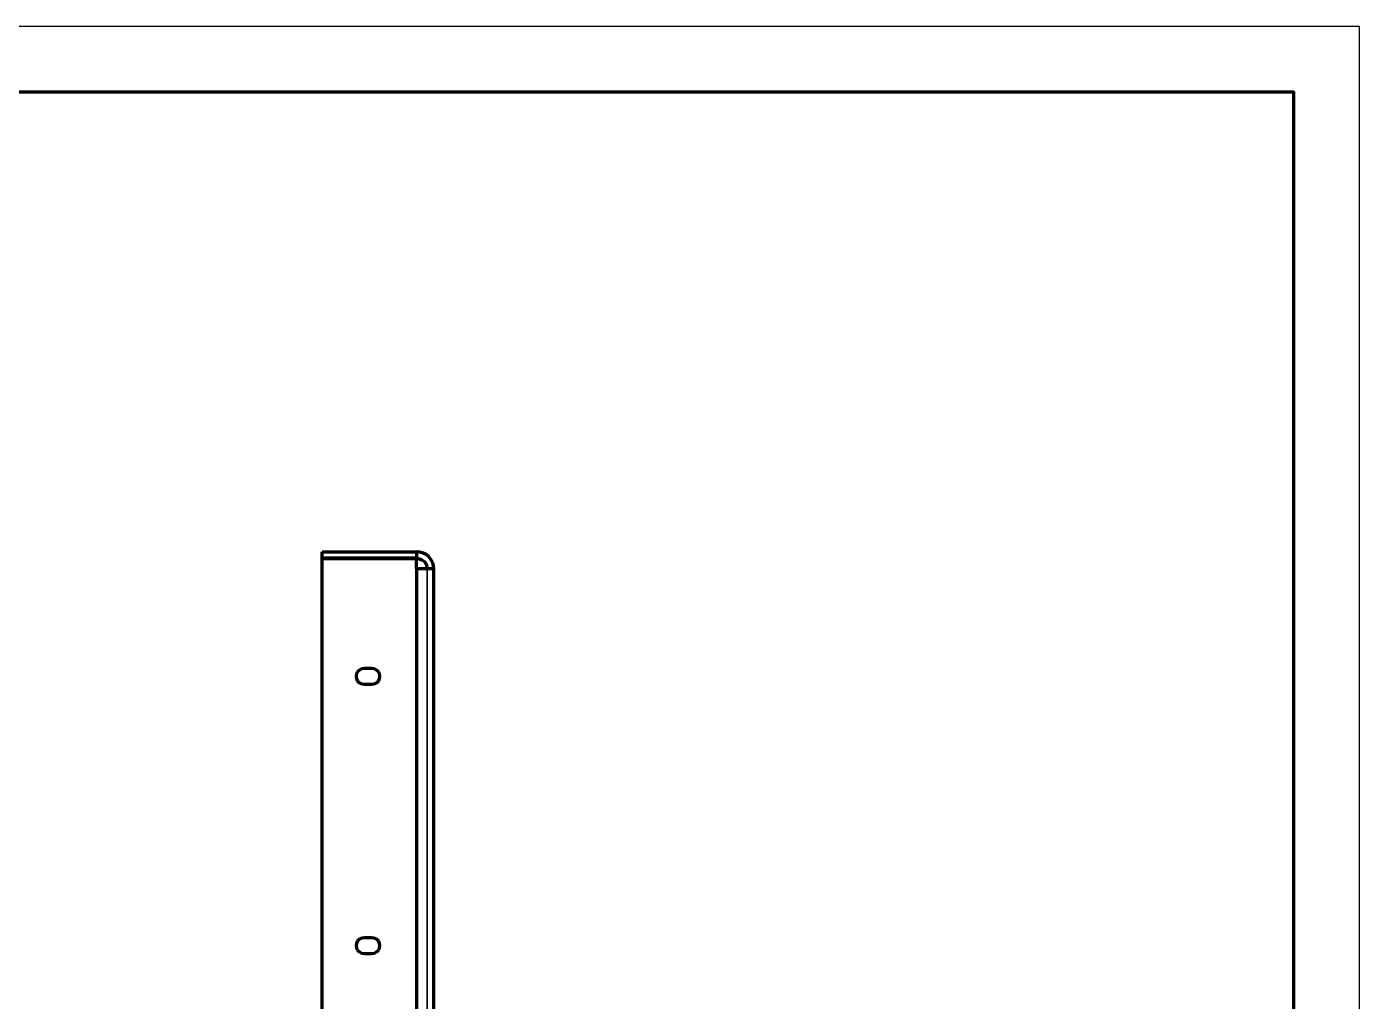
# Model space of a CAD drawing. Header units: millimetres. Extents: x 0 to 420, y 0 to 297.
# Drawn here: x 318.5 to 420, y 222.8 to 297 of the extents above; entities that cross this region are included whole.
import ezdxf

# ---------------------------------------------------------------- set-up
doc = ezdxf.new("R2010")
doc.units = ezdxf.units.MM
doc.linetypes.add('DASHED', pattern=[1.524, 1.27, -0.254])

msp = doc.modelspace()

# ---------------------------------------------------------------- linework, layer by layer
at = {"color": 1, "lineweight": 70}
for p, q in [((341, 256.5), (341, 257)), ((341, 257), (348.2, 257)), ((348.2, 257), (348.2, 256.5)), ((348.45, 256.98), (348.2, 257)), ((348.7, 256.9), (348.45, 256.98)), ((348.92, 256.78), (348.7, 256.9)), ((348.2, 256.5), (341, 256.5)), ((341, 256.49), (348.2, 256.49)), ((341, 197.51), (341, 256.49)), ((348.2, 256.5), (348.41, 256.47)), ((348.2, 255.7), (348.2, 256.49)), ((348.41, 256.47), (348.6, 256.39)), ((348.6, 256.39), (348.77, 256.27)), ((348.77, 256.27), (348.89, 256.1)), ((348.89, 256.1), (348.97, 255.91)), ((349.12, 256.62), (348.92, 256.78)), ((348.97, 255.91), (349, 255.7)), ((349.28, 256.42), (349.12, 256.62)), ((349.4, 256.2), (349.28, 256.42)), ((349.48, 255.95), (349.4, 256.2)), ((349.5, 255.7), (349.48, 255.95)), ((348.35, 255.7), (348.2, 255.7)), ((348.2, 255.7), (348.2, 198.3)), ((348.49, 255.7), (348.35, 255.7)), ((348.63, 255.7), (348.49, 255.7)), ((348.76, 255.7), (348.63, 255.7)), ((348.89, 255.7), (348.76, 255.7)), ((349.01, 255.7), (348.89, 255.7)), ((349.12, 255.7), (349.01, 255.7)), ((349.22, 255.7), (349.12, 255.7)), ((349.3, 255.7), (349.22, 255.7)), ((349.37, 255.7), (349.3, 255.7)), ((349.43, 255.7), (349.37, 255.7)), ((349.47, 255.7), (349.43, 255.7)), ((349.49, 255.7), (349.47, 255.7)), ((349.5, 255.7), (349.49, 255.7)), ((349.5, 198.3), (349.5, 255.7)), ((343.63, 247.69), (343.6, 247.5)), ((343.63, 247.69), (343.6, 247.5)), ((343.71, 247.85), (343.63, 247.69)), ((343.71, 247.85), (343.63, 247.69)), ((343.85, 247.99), (343.71, 247.85)), ((343.85, 247.99), (343.71, 247.85)), ((344.01, 248.07), (343.85, 247.99)), ((344.01, 248.07), (343.85, 247.99)), ((344.2, 248.1), (344.01, 248.07)), ((344.2, 248.1), (344.01, 248.07)), ((344.8, 248.1), (344.2, 248.1)), ((344.99, 248.07), (344.8, 248.1)), ((344.99, 248.07), (344.8, 248.1)), ((345.15, 247.99), (344.99, 248.07)), ((345.15, 247.99), (344.99, 248.07)), ((345.29, 247.85), (345.15, 247.99)), ((345.29, 247.85), (345.15, 247.99)), ((345.37, 247.69), (345.29, 247.85)), ((345.37, 247.69), (345.29, 247.85)), ((345.4, 247.5), (345.37, 247.69)), ((345.4, 247.5), (345.37, 247.69)), ((343.6, 247.5), (343.63, 247.31)), ((343.6, 247.5), (343.63, 247.31)), ((343.63, 247.31), (343.71, 247.15)), ((343.63, 247.31), (343.71, 247.15)), ((343.71, 247.15), (343.85, 247.01)), ((343.71, 247.15), (343.85, 247.01)), ((343.85, 247.01), (344.01, 246.93)), ((343.85, 247.01), (344.01, 246.93)), ((344.01, 246.93), (344.2, 246.9)), ((344.01, 246.93), (344.2, 246.9)), ((344.2, 246.9), (344.8, 246.9)), ((344.8, 246.9), (344.99, 246.93)), ((344.8, 246.9), (344.99, 246.93)), ((344.99, 246.93), (345.15, 247.01)), ((344.99, 246.93), (345.15, 247.01)), ((345.15, 247.01), (345.29, 247.15)), ((345.15, 247.01), (345.29, 247.15)), ((345.29, 247.15), (345.37, 247.31)), ((345.29, 247.15), (345.37, 247.31)), ((345.37, 247.31), (345.4, 247.5)), ((345.37, 247.31), (345.4, 247.5)), ((343.85, 227.49), (343.71, 227.35)), ((343.85, 227.49), (343.71, 227.35)), ((344.01, 227.57), (343.85, 227.49)), ((344.01, 227.57), (343.85, 227.49)), ((344.2, 227.6), (344.01, 227.57)), ((344.2, 227.6), (344.01, 227.57)), ((344.8, 227.6), (344.2, 227.6)), ((344.99, 227.57), (344.8, 227.6)), ((344.99, 227.57), (344.8, 227.6)), ((345.15, 227.49), (344.99, 227.57)), ((345.15, 227.49), (344.99, 227.57)), ((345.29, 227.35), (345.15, 227.49)), ((345.29, 227.35), (345.15, 227.49)), ((343.63, 227.19), (343.6, 227)), ((343.63, 227.19), (343.6, 227)), ((343.6, 227), (343.63, 226.81)), ((343.6, 227), (343.63, 226.81)), ((343.71, 227.35), (343.63, 227.19)), ((343.71, 227.35), (343.63, 227.19)), ((343.63, 226.81), (343.71, 226.65)), ((343.63, 226.81), (343.71, 226.65)), ((343.71, 226.65), (343.85, 226.51)), ((343.71, 226.65), (343.85, 226.51)), ((343.85, 226.51), (344.01, 226.43)), ((343.85, 226.51), (344.01, 226.43)), ((344.01, 226.43), (344.2, 226.4)), ((344.01, 226.43), (344.2, 226.4)), ((344.2, 226.4), (344.8, 226.4)), ((344.8, 226.4), (344.99, 226.43)), ((344.8, 226.4), (344.99, 226.43)), ((344.99, 226.43), (345.15, 226.51)), ((344.99, 226.43), (345.15, 226.51)), ((345.15, 226.51), (345.29, 226.65)), ((345.15, 226.51), (345.29, 226.65)), ((345.37, 227.19), (345.29, 227.35)), ((345.37, 227.19), (345.29, 227.35)), ((345.29, 226.65), (345.37, 226.81)), ((345.29, 226.65), (345.37, 226.81)), ((345.4, 227), (345.37, 227.19)), ((345.4, 227), (345.37, 227.19)), ((345.37, 226.81), (345.4, 227)), ((345.37, 226.81), (345.4, 227))]:
    msp.add_line(p, q, dxfattribs=at)
at = {"color": 5, "linetype": 'DASHED', "lineweight": 35}
for p, q in [((348.2, 257), (341, 257)), ((341, 257), (341, 256.5)), ((343.62, 257), (343.6, 257)), ((343.6, 257), (343.6, 257)), ((343.6, 257), (343.6, 257)), ((343.6, 257), (343.62, 257)), ((343.62, 257), (343.6, 257)), ((343.6, 257), (343.6, 257)), ((343.6, 257), (343.6, 257)), ((343.6, 257), (343.62, 257)), ((343.62, 257), (343.6, 257)), ((343.6, 257), (343.6, 257)), ((343.6, 257), (343.6, 257)), ((343.6, 257), (343.62, 257)), ((343.62, 257), (343.6, 257)), ((343.6, 257), (343.6, 257)), ((343.6, 257), (343.6, 257)), ((343.6, 257), (343.62, 257)), ((343.62, 257), (343.6, 257)), ((343.6, 257), (343.6, 257)), ((343.6, 257), (343.6, 257)), ((343.6, 257), (343.62, 257)), ((343.62, 257), (343.6, 257)), ((343.6, 257), (343.6, 257)), ((343.6, 257), (343.6, 257)), ((343.6, 257), (343.62, 257)), ((343.62, 257), (343.6, 257)), ((343.6, 257), (343.6, 257)), ((343.6, 257), (343.6, 257)), ((343.6, 257), (343.62, 257)), ((343.62, 257), (343.6, 257)), ((343.6, 257), (343.6, 257)), ((343.6, 257), (343.6, 257)), ((343.6, 257), (343.62, 257)), ((343.62, 257), (343.6, 257)), ((343.6, 257), (343.6, 257)), ((343.6, 257), (343.6, 257)), ((343.6, 257), (343.62, 257)), ((343.62, 257), (343.6, 257)), ((343.6, 257), (343.6, 257)), ((343.6, 257), (343.6, 257)), ((343.6, 257), (343.62, 257)), ((343.63, 257), (343.62, 257)), ((343.62, 257), (343.63, 257)), ((343.63, 257), (343.62, 257)), ((343.62, 257), (343.63, 257)), ((343.63, 257), (343.62, 257)), ((343.62, 257), (343.63, 257)), ((343.63, 257), (343.62, 257)), ((343.62, 257), (343.63, 257)), ((343.63, 257), (343.62, 257)), ((343.62, 257), (343.63, 257)), ((343.63, 257), (343.62, 257)), ((343.62, 257), (343.63, 257)), ((343.63, 257), (343.62, 257)), ((343.62, 257), (343.63, 257)), ((343.63, 257), (343.62, 257)), ((343.62, 257), (343.63, 257)), ((343.63, 257), (343.62, 257)), ((343.62, 257), (343.63, 257)), ((343.63, 257), (343.62, 257)), ((343.62, 257), (343.63, 257)), ((343.66, 257), (343.63, 257)), ((343.63, 257), (343.66, 257)), ((343.66, 257), (343.63, 257)), ((343.63, 257), (343.66, 257)), ((343.66, 257), (343.63, 257)), ((343.63, 257), (343.66, 257)), ((343.66, 257), (343.63, 257)), ((343.63, 257), (343.66, 257)), ((343.66, 257), (343.63, 257)), ((343.63, 257), (343.66, 257)), ((343.66, 257), (343.63, 257)), ((343.63, 257), (343.66, 257)), ((343.66, 257), (343.63, 257)), ((343.63, 257), (343.66, 257)), ((343.66, 257), (343.63, 257)), ((343.63, 257), (343.66, 257)), ((343.66, 257), (343.63, 257)), ((343.63, 257), (343.66, 257)), ((343.66, 257), (343.63, 257)), ((343.63, 257), (343.66, 257)), ((343.69, 257), (343.66, 257)), ((343.66, 257), (343.69, 257)), ((343.69, 257), (343.66, 257)), ((343.66, 257), (343.69, 257)), ((343.69, 257), (343.66, 257)), ((343.66, 257), (343.69, 257)), ((343.69, 257), (343.66, 257)), ((343.66, 257), (343.69, 257)), ((343.69, 257), (343.66, 257)), ((343.66, 257), (343.69, 257)), ((343.69, 257), (343.66, 257)), ((343.66, 257), (343.69, 257)), ((343.69, 257), (343.66, 257)), ((343.66, 257), (343.69, 257)), ((343.69, 257), (343.66, 257)), ((343.66, 257), (343.69, 257)), ((343.69, 257), (343.66, 257)), ((343.66, 257), (343.69, 257)), ((343.69, 257), (343.66, 257)), ((343.66, 257), (343.69, 257)), ((343.73, 257), (343.69, 257)), ((343.69, 257), (343.73, 257)), ((343.73, 257), (343.69, 257)), ((343.69, 257), (343.73, 257)), ((343.73, 257), (343.69, 257)), ((343.69, 257), (343.73, 257)), ((343.73, 257), (343.69, 257)), ((343.69, 257), (343.73, 257)), ((343.73, 257), (343.69, 257)), ((343.69, 257), (343.73, 257)), ((343.73, 257), (343.69, 257)), ((343.69, 257), (343.73, 257)), ((343.73, 257), (343.69, 257)), ((343.69, 257), (343.73, 257)), ((343.73, 257), (343.69, 257)), ((343.69, 257), (343.73, 257)), ((343.73, 257), (343.69, 257)), ((343.69, 257), (343.73, 257)), ((343.73, 257), (343.69, 257)), ((343.69, 257), (343.73, 257)), ((343.78, 257), (343.73, 257)), ((343.73, 257), (343.78, 257)), ((343.78, 257), (343.73, 257)), ((343.73, 257), (343.78, 257)), ((343.78, 257), (343.73, 257)), ((343.73, 257), (343.78, 257)), ((343.78, 257), (343.73, 257)), ((343.73, 257), (343.78, 257)), ((343.78, 257), (343.73, 257)), ((343.73, 257), (343.78, 257)), ((343.78, 257), (343.73, 257)), ((343.73, 257), (343.78, 257)), ((343.78, 257), (343.73, 257)), ((343.73, 257), (343.78, 257)), ((343.78, 257), (343.73, 257)), ((343.73, 257), (343.78, 257)), ((343.78, 257), (343.73, 257)), ((343.73, 257), (343.78, 257)), ((343.78, 257), (343.73, 257)), ((343.73, 257), (343.78, 257)), ((343.83, 257), (343.78, 257)), ((343.78, 257), (343.83, 257)), ((343.83, 257), (343.78, 257)), ((343.78, 257), (343.83, 257)), ((343.83, 257), (343.78, 257)), ((343.78, 257), (343.83, 257)), ((343.83, 257), (343.78, 257)), ((343.78, 257), (343.83, 257)), ((343.83, 257), (343.78, 257)), ((343.78, 257), (343.83, 257)), ((343.83, 257), (343.78, 257)), ((343.78, 257), (343.83, 257)), ((343.83, 257), (343.78, 257)), ((343.78, 257), (343.83, 257)), ((343.83, 257), (343.78, 257)), ((343.78, 257), (343.83, 257)), ((343.83, 257), (343.78, 257)), ((343.78, 257), (343.83, 257)), ((343.83, 257), (343.78, 257)), ((343.78, 257), (343.83, 257)), ((343.88, 257), (343.83, 257)), ((343.83, 257), (343.88, 257)), ((343.88, 257), (343.83, 257)), ((343.83, 257), (343.88, 257)), ((343.88, 257), (343.83, 257)), ((343.83, 257), (343.88, 257)), ((343.88, 257), (343.83, 257)), ((343.83, 257), (343.88, 257)), ((343.88, 257), (343.83, 257)), ((343.83, 257), (343.88, 257)), ((343.88, 257), (343.83, 257)), ((343.83, 257), (343.88, 257)), ((343.88, 257), (343.83, 257)), ((343.83, 257), (343.88, 257)), ((343.88, 257), (343.83, 257)), ((343.83, 257), (343.88, 257)), ((343.88, 257), (343.83, 257)), ((343.83, 257), (343.88, 257)), ((343.88, 257), (343.83, 257)), ((343.83, 257), (343.88, 257)), ((343.94, 257), (343.88, 257)), ((343.88, 257), (343.94, 257)), ((343.94, 257), (343.88, 257)), ((343.88, 257), (343.94, 257)), ((343.94, 257), (343.88, 257)), ((343.88, 257), (343.94, 257)), ((343.94, 257), (343.88, 257)), ((343.88, 257), (343.94, 257)), ((343.94, 257), (343.88, 257)), ((343.88, 257), (343.94, 257)), ((343.94, 257), (343.88, 257)), ((343.88, 257), (343.94, 257)), ((343.94, 257), (343.88, 257)), ((343.88, 257), (343.94, 257)), ((343.94, 257), (343.88, 257)), ((343.88, 257), (343.94, 257)), ((343.94, 257), (343.88, 257)), ((343.88, 257), (343.94, 257)), ((343.94, 257), (343.88, 257)), ((343.88, 257), (343.94, 257)), ((344, 257), (343.94, 257)), ((343.94, 257), (344, 257)), ((344, 257), (343.94, 257)), ((343.94, 257), (344, 257)), ((344, 257), (343.94, 257)), ((343.94, 257), (344, 257)), ((344, 257), (343.94, 257)), ((343.94, 257), (344, 257)), ((344, 257), (343.94, 257)), ((343.94, 257), (344, 257)), ((344, 257), (343.94, 257)), ((343.94, 257), (344, 257)), ((344, 257), (343.94, 257)), ((343.94, 257), (344, 257)), ((344, 257), (343.94, 257)), ((343.94, 257), (344, 257)), ((344, 257), (343.94, 257)), ((343.94, 257), (344, 257)), ((344, 257), (343.94, 257)), ((343.94, 257), (344, 257)), ((344.07, 257), (344, 257)), ((344, 257), (344.07, 257)), ((344.07, 257), (344, 257)), ((344, 257), (344.07, 257)), ((344.07, 257), (344, 257)), ((344, 257), (344.07, 257)), ((344.07, 257), (344, 257)), ((344, 257), (344.07, 257)), ((344.07, 257), (344, 257)), ((344, 257), (344.07, 257)), ((344.07, 257), (344, 257)), ((344, 257), (344.07, 257)), ((344.07, 257), (344, 257)), ((344, 257), (344.07, 257)), ((344.07, 257), (344, 257)), ((344, 257), (344.07, 257)), ((344.07, 257), (344, 257)), ((344, 257), (344.07, 257)), ((344.07, 257), (344, 257)), ((344, 257), (344.07, 257)), ((344.13, 257), (344.07, 257)), ((344.07, 257), (344.13, 257)), ((344.13, 257), (344.07, 257)), ((344.07, 257), (344.13, 257)), ((344.13, 257), (344.07, 257)), ((344.07, 257), (344.13, 257)), ((344.13, 257), (344.07, 257)), ((344.07, 257), (344.13, 257)), ((344.13, 257), (344.07, 257)), ((344.07, 257), (344.13, 257)), ((344.13, 257), (344.07, 257)), ((344.07, 257), (344.13, 257)), ((344.13, 257), (344.07, 257)), ((344.07, 257), (344.13, 257)), ((344.13, 257), (344.07, 257)), ((344.07, 257), (344.13, 257)), ((344.13, 257), (344.07, 257)), ((344.07, 257), (344.13, 257)), ((344.13, 257), (344.07, 257)), ((344.07, 257), (344.13, 257)), ((344.2, 257), (344.13, 257)), ((344.13, 257), (344.2, 257)), ((344.2, 257), (344.13, 257)), ((344.13, 257), (344.2, 257)), ((344.2, 257), (344.13, 257)), ((344.13, 257), (344.2, 257)), ((344.2, 257), (344.13, 257)), ((344.13, 257), (344.2, 257)), ((344.2, 257), (344.13, 257)), ((344.13, 257), (344.2, 257)), ((344.2, 257), (344.13, 257)), ((344.13, 257), (344.2, 257)), ((344.2, 257), (344.13, 257)), ((344.13, 257), (344.2, 257)), ((344.2, 257), (344.13, 257)), ((344.13, 257), (344.2, 257)), ((344.2, 257), (344.13, 257)), ((344.13, 257), (344.2, 257)), ((344.2, 257), (344.13, 257)), ((344.13, 257), (344.2, 257)), ((344.2, 257), (344.8, 257)), ((344.8, 257), (344.2, 257)), ((344.2, 257), (344.8, 257)), ((344.8, 257), (344.2, 257)), ((344.2, 257), (344.8, 257)), ((344.8, 257), (344.2, 257)), ((344.2, 257), (344.8, 257)), ((344.8, 257), (344.2, 257)), ((344.2, 257), (344.8, 257)), ((344.8, 257), (344.2, 257)), ((344.2, 257), (344.8, 257)), ((344.8, 257), (344.2, 257)), ((344.2, 257), (344.8, 257)), ((344.8, 257), (344.2, 257)), ((344.2, 257), (344.8, 257)), ((344.8, 257), (344.2, 257)), ((344.2, 257), (344.8, 257)), ((344.8, 257), (344.2, 257)), ((344.2, 257), (344.8, 257)), ((344.8, 257), (344.2, 257)), ((344.8, 257), (344.87, 257)), ((344.87, 257), (344.8, 257)), ((344.8, 257), (344.87, 257)), ((344.87, 257), (344.8, 257)), ((344.8, 257), (344.87, 257)), ((344.87, 257), (344.8, 257)), ((344.8, 257), (344.87, 257)), ((344.87, 257), (344.8, 257)), ((344.8, 257), (344.87, 257)), ((344.87, 257), (344.8, 257)), ((344.8, 257), (344.87, 257)), ((344.87, 257), (344.8, 257)), ((344.8, 257), (344.87, 257)), ((344.87, 257), (344.8, 257)), ((344.8, 257), (344.87, 257)), ((344.87, 257), (344.8, 257)), ((344.8, 257), (344.87, 257)), ((344.87, 257), (344.8, 257)), ((344.8, 257), (344.87, 257)), ((344.87, 257), (344.8, 257)), ((344.87, 257), (344.93, 257)), ((344.93, 257), (344.87, 257)), ((344.87, 257), (344.93, 257)), ((344.93, 257), (344.87, 257)), ((344.87, 257), (344.93, 257)), ((344.93, 257), (344.87, 257)), ((344.87, 257), (344.93, 257)), ((344.93, 257), (344.87, 257)), ((344.87, 257), (344.93, 257)), ((344.93, 257), (344.87, 257)), ((344.87, 257), (344.93, 257)), ((344.93, 257), (344.87, 257)), ((344.87, 257), (344.93, 257)), ((344.93, 257), (344.87, 257)), ((344.87, 257), (344.93, 257)), ((344.93, 257), (344.87, 257)), ((344.87, 257), (344.93, 257)), ((344.93, 257), (344.87, 257)), ((344.87, 257), (344.93, 257)), ((344.93, 257), (344.87, 257)), ((344.93, 257), (345, 257)), ((345, 257), (344.93, 257)), ((344.93, 257), (345, 257)), ((345, 257), (344.93, 257)), ((344.93, 257), (345, 257)), ((345, 257), (344.93, 257)), ((344.93, 257), (345, 257)), ((345, 257), (344.93, 257)), ((344.93, 257), (345, 257)), ((345, 257), (344.93, 257)), ((344.93, 257), (345, 257)), ((345, 257), (344.93, 257)), ((344.93, 257), (345, 257)), ((345, 257), (344.93, 257)), ((344.93, 257), (345, 257)), ((345, 257), (344.93, 257)), ((344.93, 257), (345, 257)), ((345, 257), (344.93, 257)), ((344.93, 257), (345, 257)), ((345, 257), (344.93, 257)), ((345, 257), (345.06, 257)), ((345.06, 257), (345, 257)), ((345, 257), (345.06, 257)), ((345.06, 257), (345, 257)), ((345, 257), (345.06, 257)), ((345.06, 257), (345, 257)), ((345, 257), (345.06, 257)), ((345.06, 257), (345, 257)), ((345, 257), (345.06, 257)), ((345.06, 257), (345, 257)), ((345, 257), (345.06, 257)), ((345.06, 257), (345, 257)), ((345, 257), (345.06, 257)), ((345.06, 257), (345, 257)), ((345, 257), (345.06, 257)), ((345.06, 257), (345, 257)), ((345, 257), (345.06, 257)), ((345.06, 257), (345, 257)), ((345, 257), (345.06, 257)), ((345.06, 257), (345, 257)), ((345.06, 257), (345.12, 257)), ((345.12, 257), (345.06, 257)), ((345.06, 257), (345.12, 257)), ((345.12, 257), (345.06, 257)), ((345.06, 257), (345.12, 257)), ((345.12, 257), (345.06, 257)), ((345.06, 257), (345.12, 257)), ((345.12, 257), (345.06, 257)), ((345.06, 257), (345.12, 257)), ((345.12, 257), (345.06, 257)), ((345.06, 257), (345.12, 257)), ((345.12, 257), (345.06, 257)), ((345.06, 257), (345.12, 257)), ((345.12, 257), (345.06, 257)), ((345.06, 257), (345.12, 257)), ((345.12, 257), (345.06, 257)), ((345.06, 257), (345.12, 257)), ((345.12, 257), (345.06, 257)), ((345.06, 257), (345.12, 257)), ((345.12, 257), (345.06, 257)), ((345.12, 257), (345.17, 257)), ((345.17, 257), (345.12, 257)), ((345.12, 257), (345.17, 257)), ((345.17, 257), (345.12, 257)), ((345.12, 257), (345.17, 257)), ((345.17, 257), (345.12, 257)), ((345.12, 257), (345.17, 257)), ((345.17, 257), (345.12, 257)), ((345.12, 257), (345.17, 257)), ((345.17, 257), (345.12, 257)), ((345.12, 257), (345.17, 257)), ((345.17, 257), (345.12, 257)), ((345.12, 257), (345.17, 257)), ((345.17, 257), (345.12, 257)), ((345.12, 257), (345.17, 257)), ((345.17, 257), (345.12, 257)), ((345.12, 257), (345.17, 257)), ((345.17, 257), (345.12, 257)), ((345.12, 257), (345.17, 257)), ((345.17, 257), (345.12, 257)), ((345.17, 257), (345.22, 257)), ((345.22, 257), (345.17, 257)), ((345.17, 257), (345.22, 257)), ((345.22, 257), (345.17, 257)), ((345.17, 257), (345.22, 257)), ((345.22, 257), (345.17, 257)), ((345.17, 257), (345.22, 257)), ((345.22, 257), (345.17, 257)), ((345.17, 257), (345.22, 257)), ((345.22, 257), (345.17, 257)), ((345.17, 257), (345.22, 257)), ((345.22, 257), (345.17, 257)), ((345.17, 257), (345.22, 257)), ((345.22, 257), (345.17, 257)), ((345.17, 257), (345.22, 257)), ((345.22, 257), (345.17, 257)), ((345.17, 257), (345.22, 257)), ((345.22, 257), (345.17, 257)), ((345.17, 257), (345.22, 257)), ((345.22, 257), (345.17, 257)), ((345.22, 257), (345.27, 257)), ((345.27, 257), (345.22, 257)), ((345.22, 257), (345.27, 257)), ((345.27, 257), (345.22, 257)), ((345.22, 257), (345.27, 257)), ((345.27, 257), (345.22, 257)), ((345.22, 257), (345.27, 257)), ((345.27, 257), (345.22, 257)), ((345.22, 257), (345.27, 257)), ((345.27, 257), (345.22, 257)), ((345.22, 257), (345.27, 257)), ((345.27, 257), (345.22, 257)), ((345.22, 257), (345.27, 257)), ((345.27, 257), (345.22, 257)), ((345.22, 257), (345.27, 257)), ((345.27, 257), (345.22, 257)), ((345.22, 257), (345.27, 257)), ((345.27, 257), (345.22, 257)), ((345.22, 257), (345.27, 257)), ((345.27, 257), (345.22, 257)), ((345.27, 257), (345.31, 257)), ((345.31, 257), (345.27, 257)), ((345.27, 257), (345.31, 257)), ((345.31, 257), (345.27, 257)), ((345.27, 257), (345.31, 257)), ((345.31, 257), (345.27, 257)), ((345.27, 257), (345.31, 257)), ((345.31, 257), (345.27, 257)), ((345.27, 257), (345.31, 257)), ((345.31, 257), (345.27, 257)), ((345.27, 257), (345.31, 257)), ((345.31, 257), (345.27, 257)), ((345.27, 257), (345.31, 257)), ((345.31, 257), (345.27, 257)), ((345.27, 257), (345.31, 257)), ((345.31, 257), (345.27, 257)), ((345.27, 257), (345.31, 257)), ((345.31, 257), (345.27, 257)), ((345.27, 257), (345.31, 257)), ((345.31, 257), (345.27, 257)), ((345.31, 257), (345.34, 257)), ((345.34, 257), (345.31, 257)), ((345.31, 257), (345.34, 257)), ((345.34, 257), (345.31, 257)), ((345.31, 257), (345.34, 257)), ((345.34, 257), (345.31, 257)), ((345.31, 257), (345.34, 257)), ((345.34, 257), (345.31, 257)), ((345.31, 257), (345.34, 257)), ((345.34, 257), (345.31, 257)), ((345.31, 257), (345.34, 257)), ((345.34, 257), (345.31, 257)), ((345.31, 257), (345.34, 257)), ((345.34, 257), (345.31, 257)), ((345.31, 257), (345.34, 257)), ((345.34, 257), (345.31, 257)), ((345.31, 257), (345.34, 257)), ((345.34, 257), (345.31, 257)), ((345.31, 257), (345.34, 257)), ((345.34, 257), (345.31, 257)), ((345.34, 257), (345.37, 257)), ((345.37, 257), (345.34, 257)), ((345.34, 257), (345.37, 257)), ((345.37, 257), (345.34, 257)), ((345.34, 257), (345.37, 257)), ((345.37, 257), (345.34, 257)), ((345.34, 257), (345.37, 257)), ((345.37, 257), (345.34, 257)), ((345.34, 257), (345.37, 257)), ((345.37, 257), (345.34, 257)), ((345.34, 257), (345.37, 257)), ((345.37, 257), (345.34, 257)), ((345.34, 257), (345.37, 257)), ((345.37, 257), (345.34, 257)), ((345.34, 257), (345.37, 257)), ((345.37, 257), (345.34, 257)), ((345.34, 257), (345.37, 257)), ((345.37, 257), (345.34, 257)), ((345.34, 257), (345.37, 257)), ((345.37, 257), (345.34, 257)), ((345.37, 257), (345.38, 257)), ((345.38, 257), (345.37, 257)), ((345.37, 257), (345.38, 257)), ((345.38, 257), (345.37, 257)), ((345.37, 257), (345.38, 257)), ((345.38, 257), (345.37, 257)), ((345.37, 257), (345.38, 257)), ((345.38, 257), (345.37, 257)), ((345.37, 257), (345.38, 257)), ((345.38, 257), (345.37, 257)), ((345.37, 257), (345.38, 257)), ((345.38, 257), (345.37, 257)), ((345.37, 257), (345.38, 257)), ((345.38, 257), (345.37, 257)), ((345.37, 257), (345.38, 257)), ((345.38, 257), (345.37, 257)), ((345.37, 257), (345.38, 257)), ((345.38, 257), (345.37, 257)), ((345.37, 257), (345.38, 257)), ((345.38, 257), (345.37, 257)), ((345.38, 257), (345.4, 257)), ((345.4, 257), (345.38, 257)), ((345.38, 257), (345.4, 257)), ((345.4, 257), (345.38, 257)), ((345.38, 257), (345.4, 257)), ((345.4, 257), (345.38, 257)), ((345.38, 257), (345.4, 257)), ((345.4, 257), (345.38, 257)), ((345.38, 257), (345.4, 257)), ((345.4, 257), (345.38, 257)), ((345.38, 257), (345.4, 257)), ((345.4, 257), (345.38, 257)), ((345.38, 257), (345.4, 257)), ((345.4, 257), (345.38, 257)), ((345.38, 257), (345.4, 257)), ((345.4, 257), (345.38, 257)), ((345.38, 257), (345.4, 257)), ((345.4, 257), (345.38, 257)), ((345.38, 257), (345.4, 257)), ((345.4, 257), (345.38, 257)), ((345.4, 257), (345.4, 257)), ((345.4, 257), (345.4, 257)), ((345.4, 257), (345.4, 257)), ((345.4, 257), (345.4, 257)), ((345.4, 257), (345.4, 257)), ((345.4, 257), (345.4, 257)), ((345.4, 257), (345.4, 257)), ((345.4, 257), (345.4, 257)), ((345.4, 257), (345.4, 257)), ((345.4, 257), (345.4, 257)), ((345.4, 257), (345.4, 257)), ((345.4, 257), (345.4, 257)), ((345.4, 257), (345.4, 257)), ((345.4, 257), (345.4, 257)), ((345.4, 257), (345.4, 257)), ((345.4, 257), (345.4, 257)), ((345.4, 257), (345.4, 257)), ((345.4, 257), (345.4, 257)), ((345.4, 257), (345.4, 257)), ((345.4, 257), (345.4, 257)), ((348.2, 257), (348.2, 256.5)), ((348.2, 256.5), (348.2, 257)), ((348.2, 257), (348.2, 256.5)), ((348.2, 257), (348.45, 256.98)), ((348.45, 256.98), (348.7, 256.9)), ((348.7, 256.9), (348.92, 256.78)), ((341, 256.5), (348.2, 256.5)), ((348.2, 256.49), (341, 256.49)), ((348.2, 256.49), (341, 256.49)), ((341, 256.49), (348.2, 256.49)), ((341, 256.49), (341, 197.51)), ((341, 197.51), (341, 256.49)), ((341, 197.51), (341, 256.49)), ((343.62, 256.5), (343.6, 256.5)), ((343.6, 256.5), (343.6, 256.5)), ((343.6, 256.5), (343.6, 256.5)), ((343.6, 256.5), (343.62, 256.5)), ((343.62, 256.5), (343.6, 256.5)), ((343.6, 256.5), (343.6, 256.5)), ((343.6, 256.5), (343.6, 256.5)), ((343.6, 256.5), (343.62, 256.5)), ((343.62, 256.5), (343.6, 256.5)), ((343.6, 256.5), (343.6, 256.5)), ((343.6, 256.5), (343.6, 256.5)), ((343.6, 256.5), (343.62, 256.5)), ((343.62, 256.5), (343.6, 256.5)), ((343.6, 256.5), (343.6, 256.5)), ((343.6, 256.5), (343.6, 256.5)), ((343.6, 256.5), (343.62, 256.5)), ((343.62, 256.5), (343.6, 256.5)), ((343.6, 256.5), (343.6, 256.5)), ((343.6, 256.5), (343.6, 256.5)), ((343.6, 256.5), (343.62, 256.5)), ((343.62, 256.5), (343.6, 256.5)), ((343.6, 256.5), (343.6, 256.5)), ((343.6, 256.5), (343.6, 256.5)), ((343.6, 256.5), (343.62, 256.5)), ((343.62, 256.5), (343.6, 256.5)), ((343.6, 256.5), (343.6, 256.5)), ((343.6, 256.5), (343.6, 256.5)), ((343.6, 256.5), (343.62, 256.5)), ((343.62, 256.5), (343.6, 256.5)), ((343.6, 256.5), (343.6, 256.5)), ((343.6, 256.5), (343.6, 256.5)), ((343.6, 256.5), (343.62, 256.5)), ((343.62, 256.5), (343.6, 256.5)), ((343.6, 256.5), (343.6, 256.5)), ((343.6, 256.5), (343.6, 256.5)), ((343.6, 256.5), (343.62, 256.5)), ((343.62, 256.5), (343.6, 256.5)), ((343.6, 256.5), (343.6, 256.5)), ((343.6, 256.5), (343.6, 256.5)), ((343.6, 256.5), (343.62, 256.5)), ((343.63, 256.5), (343.62, 256.5)), ((343.62, 256.5), (343.63, 256.5)), ((343.63, 256.5), (343.62, 256.5)), ((343.62, 256.5), (343.63, 256.5)), ((343.63, 256.5), (343.62, 256.5)), ((343.62, 256.5), (343.63, 256.5)), ((343.63, 256.5), (343.62, 256.5)), ((343.62, 256.5), (343.63, 256.5)), ((343.63, 256.5), (343.62, 256.5)), ((343.62, 256.5), (343.63, 256.5)), ((343.63, 256.5), (343.62, 256.5)), ((343.62, 256.5), (343.63, 256.5)), ((343.63, 256.5), (343.62, 256.5)), ((343.62, 256.5), (343.63, 256.5)), ((343.63, 256.5), (343.62, 256.5)), ((343.62, 256.5), (343.63, 256.5)), ((343.63, 256.5), (343.62, 256.5)), ((343.62, 256.5), (343.63, 256.5)), ((343.63, 256.5), (343.62, 256.5)), ((343.62, 256.5), (343.63, 256.5)), ((343.66, 256.5), (343.63, 256.5)), ((343.63, 256.5), (343.66, 256.5)), ((343.66, 256.5), (343.63, 256.5)), ((343.63, 256.5), (343.66, 256.5)), ((343.66, 256.5), (343.63, 256.5)), ((343.63, 256.5), (343.66, 256.5)), ((343.66, 256.5), (343.63, 256.5)), ((343.63, 256.5), (343.66, 256.5)), ((343.66, 256.5), (343.63, 256.5)), ((343.63, 256.5), (343.66, 256.5)), ((343.66, 256.5), (343.63, 256.5)), ((343.63, 256.5), (343.66, 256.5)), ((343.66, 256.5), (343.63, 256.5)), ((343.63, 256.5), (343.66, 256.5)), ((343.66, 256.5), (343.63, 256.5)), ((343.63, 256.5), (343.66, 256.5)), ((343.66, 256.5), (343.63, 256.5)), ((343.63, 256.5), (343.66, 256.5)), ((343.66, 256.5), (343.63, 256.5)), ((343.63, 256.5), (343.66, 256.5)), ((343.69, 256.5), (343.66, 256.5)), ((343.66, 256.5), (343.69, 256.5)), ((343.69, 256.5), (343.66, 256.5)), ((343.66, 256.5), (343.69, 256.5)), ((343.69, 256.5), (343.66, 256.5)), ((343.66, 256.5), (343.69, 256.5)), ((343.69, 256.5), (343.66, 256.5)), ((343.66, 256.5), (343.69, 256.5)), ((343.69, 256.5), (343.66, 256.5)), ((343.66, 256.5), (343.69, 256.5)), ((343.69, 256.5), (343.66, 256.5)), ((343.66, 256.5), (343.69, 256.5)), ((343.69, 256.5), (343.66, 256.5)), ((343.66, 256.5), (343.69, 256.5)), ((343.69, 256.5), (343.66, 256.5)), ((343.66, 256.5), (343.69, 256.5)), ((343.69, 256.5), (343.66, 256.5)), ((343.66, 256.5), (343.69, 256.5)), ((343.69, 256.5), (343.66, 256.5)), ((343.66, 256.5), (343.69, 256.5)), ((343.73, 256.5), (343.69, 256.5)), ((343.69, 256.5), (343.73, 256.5)), ((343.73, 256.5), (343.69, 256.5)), ((343.69, 256.5), (343.73, 256.5)), ((343.73, 256.5), (343.69, 256.5)), ((343.69, 256.5), (343.73, 256.5)), ((343.73, 256.5), (343.69, 256.5)), ((343.69, 256.5), (343.73, 256.5)), ((343.73, 256.5), (343.69, 256.5)), ((343.69, 256.5), (343.73, 256.5)), ((343.73, 256.5), (343.69, 256.5)), ((343.69, 256.5), (343.73, 256.5)), ((343.73, 256.5), (343.69, 256.5)), ((343.69, 256.5), (343.73, 256.5)), ((343.73, 256.5), (343.69, 256.5)), ((343.69, 256.5), (343.73, 256.5)), ((343.73, 256.5), (343.69, 256.5)), ((343.69, 256.5), (343.73, 256.5)), ((343.73, 256.5), (343.69, 256.5)), ((343.69, 256.5), (343.73, 256.5)), ((343.78, 256.5), (343.73, 256.5)), ((343.73, 256.5), (343.78, 256.5)), ((343.78, 256.5), (343.73, 256.5)), ((343.73, 256.5), (343.78, 256.5)), ((343.78, 256.5), (343.73, 256.5)), ((343.73, 256.5), (343.78, 256.5)), ((343.78, 256.5), (343.73, 256.5)), ((343.73, 256.5), (343.78, 256.5)), ((343.78, 256.5), (343.73, 256.5)), ((343.73, 256.5), (343.78, 256.5)), ((343.78, 256.5), (343.73, 256.5)), ((343.73, 256.5), (343.78, 256.5)), ((343.78, 256.5), (343.73, 256.5)), ((343.73, 256.5), (343.78, 256.5)), ((343.78, 256.5), (343.73, 256.5)), ((343.73, 256.5), (343.78, 256.5)), ((343.78, 256.5), (343.73, 256.5)), ((343.73, 256.5), (343.78, 256.5)), ((343.78, 256.5), (343.73, 256.5)), ((343.73, 256.5), (343.78, 256.5)), ((343.83, 256.5), (343.78, 256.5)), ((343.78, 256.5), (343.83, 256.5)), ((343.83, 256.5), (343.78, 256.5)), ((343.78, 256.5), (343.83, 256.5)), ((343.83, 256.5), (343.78, 256.5)), ((343.78, 256.5), (343.83, 256.5)), ((343.83, 256.5), (343.78, 256.5)), ((343.78, 256.5), (343.83, 256.5)), ((343.83, 256.5), (343.78, 256.5)), ((343.78, 256.5), (343.83, 256.5)), ((343.83, 256.5), (343.78, 256.5)), ((343.78, 256.5), (343.83, 256.5)), ((343.83, 256.5), (343.78, 256.5)), ((343.78, 256.5), (343.83, 256.5)), ((343.83, 256.5), (343.78, 256.5)), ((343.78, 256.5), (343.83, 256.5)), ((343.83, 256.5), (343.78, 256.5)), ((343.78, 256.5), (343.83, 256.5)), ((343.83, 256.5), (343.78, 256.5)), ((343.78, 256.5), (343.83, 256.5)), ((343.88, 256.5), (343.83, 256.5)), ((343.83, 256.5), (343.88, 256.5)), ((343.88, 256.5), (343.83, 256.5)), ((343.83, 256.5), (343.88, 256.5)), ((343.88, 256.5), (343.83, 256.5)), ((343.83, 256.5), (343.88, 256.5)), ((343.88, 256.5), (343.83, 256.5)), ((343.83, 256.5), (343.88, 256.5)), ((343.88, 256.5), (343.83, 256.5)), ((343.83, 256.5), (343.88, 256.5)), ((343.88, 256.5), (343.83, 256.5)), ((343.83, 256.5), (343.88, 256.5)), ((343.88, 256.5), (343.83, 256.5)), ((343.83, 256.5), (343.88, 256.5)), ((343.88, 256.5), (343.83, 256.5)), ((343.83, 256.5), (343.88, 256.5)), ((343.88, 256.5), (343.83, 256.5)), ((343.83, 256.5), (343.88, 256.5)), ((343.88, 256.5), (343.83, 256.5)), ((343.83, 256.5), (343.88, 256.5)), ((343.94, 256.5), (343.88, 256.5)), ((343.88, 256.5), (343.94, 256.5)), ((343.94, 256.5), (343.88, 256.5)), ((343.88, 256.5), (343.94, 256.5)), ((343.94, 256.5), (343.88, 256.5)), ((343.88, 256.5), (343.94, 256.5)), ((343.94, 256.5), (343.88, 256.5)), ((343.88, 256.5), (343.94, 256.5)), ((343.94, 256.5), (343.88, 256.5)), ((343.88, 256.5), (343.94, 256.5)), ((343.94, 256.5), (343.88, 256.5)), ((343.88, 256.5), (343.94, 256.5)), ((343.94, 256.5), (343.88, 256.5)), ((343.88, 256.5), (343.94, 256.5)), ((343.94, 256.5), (343.88, 256.5)), ((343.88, 256.5), (343.94, 256.5)), ((343.94, 256.5), (343.88, 256.5)), ((343.88, 256.5), (343.94, 256.5)), ((343.94, 256.5), (343.88, 256.5)), ((343.88, 256.5), (343.94, 256.5)), ((344, 256.5), (343.94, 256.5)), ((343.94, 256.5), (344, 256.5)), ((344, 256.5), (343.94, 256.5)), ((343.94, 256.5), (344, 256.5)), ((344, 256.5), (343.94, 256.5)), ((343.94, 256.5), (344, 256.5)), ((344, 256.5), (343.94, 256.5)), ((343.94, 256.5), (344, 256.5)), ((344, 256.5), (343.94, 256.5)), ((343.94, 256.5), (344, 256.5)), ((344, 256.5), (343.94, 256.5)), ((343.94, 256.5), (344, 256.5)), ((344, 256.5), (343.94, 256.5)), ((343.94, 256.5), (344, 256.5)), ((344, 256.5), (343.94, 256.5)), ((343.94, 256.5), (344, 256.5)), ((344, 256.5), (343.94, 256.5)), ((343.94, 256.5), (344, 256.5)), ((344, 256.5), (343.94, 256.5)), ((343.94, 256.5), (344, 256.5)), ((344.07, 256.5), (344, 256.5)), ((344, 256.5), (344.07, 256.5)), ((344.07, 256.5), (344, 256.5)), ((344, 256.5), (344.07, 256.5)), ((344.07, 256.5), (344, 256.5)), ((344, 256.5), (344.07, 256.5)), ((344.07, 256.5), (344, 256.5)), ((344, 256.5), (344.07, 256.5)), ((344.07, 256.5), (344, 256.5)), ((344, 256.5), (344.07, 256.5)), ((344.07, 256.5), (344, 256.5)), ((344, 256.5), (344.07, 256.5)), ((344.07, 256.5), (344, 256.5)), ((344, 256.5), (344.07, 256.5)), ((344.07, 256.5), (344, 256.5)), ((344, 256.5), (344.07, 256.5)), ((344.07, 256.5), (344, 256.5)), ((344, 256.5), (344.07, 256.5)), ((344.07, 256.5), (344, 256.5)), ((344, 256.5), (344.07, 256.5)), ((344.13, 256.5), (344.07, 256.5)), ((344.07, 256.5), (344.13, 256.5)), ((344.13, 256.5), (344.07, 256.5)), ((344.07, 256.5), (344.13, 256.5)), ((344.13, 256.5), (344.07, 256.5)), ((344.07, 256.5), (344.13, 256.5)), ((344.13, 256.5), (344.07, 256.5)), ((344.07, 256.5), (344.13, 256.5)), ((344.13, 256.5), (344.07, 256.5)), ((344.07, 256.5), (344.13, 256.5)), ((344.13, 256.5), (344.07, 256.5)), ((344.07, 256.5), (344.13, 256.5)), ((344.13, 256.5), (344.07, 256.5)), ((344.07, 256.5), (344.13, 256.5)), ((344.13, 256.5), (344.07, 256.5)), ((344.07, 256.5), (344.13, 256.5)), ((344.13, 256.5), (344.07, 256.5)), ((344.07, 256.5), (344.13, 256.5)), ((344.13, 256.5), (344.07, 256.5)), ((344.07, 256.5), (344.13, 256.5)), ((344.2, 256.5), (344.13, 256.5)), ((344.13, 256.5), (344.2, 256.5)), ((344.2, 256.5), (344.13, 256.5)), ((344.13, 256.5), (344.2, 256.5)), ((344.2, 256.5), (344.13, 256.5)), ((344.13, 256.5), (344.2, 256.5)), ((344.2, 256.5), (344.13, 256.5)), ((344.13, 256.5), (344.2, 256.5)), ((344.2, 256.5), (344.13, 256.5)), ((344.13, 256.5), (344.2, 256.5)), ((344.2, 256.5), (344.13, 256.5)), ((344.13, 256.5), (344.2, 256.5)), ((344.2, 256.5), (344.13, 256.5)), ((344.13, 256.5), (344.2, 256.5)), ((344.2, 256.5), (344.13, 256.5)), ((344.13, 256.5), (344.2, 256.5)), ((344.2, 256.5), (344.13, 256.5)), ((344.13, 256.5), (344.2, 256.5)), ((344.2, 256.5), (344.13, 256.5)), ((344.13, 256.5), (344.2, 256.5)), ((344.2, 256.5), (344.8, 256.5)), ((344.8, 256.5), (344.2, 256.5)), ((344.2, 256.5), (344.8, 256.5)), ((344.8, 256.5), (344.2, 256.5)), ((344.2, 256.5), (344.8, 256.5)), ((344.8, 256.5), (344.2, 256.5)), ((344.2, 256.5), (344.8, 256.5)), ((344.8, 256.5), (344.2, 256.5)), ((344.2, 256.5), (344.8, 256.5)), ((344.8, 256.5), (344.2, 256.5)), ((344.2, 256.5), (344.8, 256.5)), ((344.8, 256.5), (344.2, 256.5)), ((344.2, 256.5), (344.8, 256.5)), ((344.8, 256.5), (344.2, 256.5)), ((344.2, 256.5), (344.8, 256.5)), ((344.8, 256.5), (344.2, 256.5)), ((344.2, 256.5), (344.8, 256.5)), ((344.8, 256.5), (344.2, 256.5)), ((344.2, 256.5), (344.8, 256.5)), ((344.8, 256.5), (344.2, 256.5)), ((344.8, 256.5), (344.87, 256.5)), ((344.87, 256.5), (344.8, 256.5)), ((344.8, 256.5), (344.87, 256.5)), ((344.87, 256.5), (344.8, 256.5)), ((344.8, 256.5), (344.87, 256.5)), ((344.87, 256.5), (344.8, 256.5)), ((344.8, 256.5), (344.87, 256.5)), ((344.87, 256.5), (344.8, 256.5)), ((344.8, 256.5), (344.87, 256.5)), ((344.87, 256.5), (344.8, 256.5)), ((344.8, 256.5), (344.87, 256.5)), ((344.87, 256.5), (344.8, 256.5)), ((344.8, 256.5), (344.87, 256.5)), ((344.87, 256.5), (344.8, 256.5)), ((344.8, 256.5), (344.87, 256.5)), ((344.87, 256.5), (344.8, 256.5)), ((344.8, 256.5), (344.87, 256.5)), ((344.87, 256.5), (344.8, 256.5)), ((344.8, 256.5), (344.87, 256.5)), ((344.87, 256.5), (344.8, 256.5)), ((344.87, 256.5), (344.93, 256.5)), ((344.93, 256.5), (344.87, 256.5)), ((344.87, 256.5), (344.93, 256.5)), ((344.93, 256.5), (344.87, 256.5)), ((344.87, 256.5), (344.93, 256.5)), ((344.93, 256.5), (344.87, 256.5)), ((344.87, 256.5), (344.93, 256.5)), ((344.93, 256.5), (344.87, 256.5)), ((344.87, 256.5), (344.93, 256.5)), ((344.93, 256.5), (344.87, 256.5)), ((344.87, 256.5), (344.93, 256.5)), ((344.93, 256.5), (344.87, 256.5)), ((344.87, 256.5), (344.93, 256.5)), ((344.93, 256.5), (344.87, 256.5)), ((344.87, 256.5), (344.93, 256.5)), ((344.93, 256.5), (344.87, 256.5)), ((344.87, 256.5), (344.93, 256.5)), ((344.93, 256.5), (344.87, 256.5)), ((344.87, 256.5), (344.93, 256.5)), ((344.93, 256.5), (344.87, 256.5)), ((344.93, 256.5), (345, 256.5)), ((345, 256.5), (344.93, 256.5)), ((344.93, 256.5), (345, 256.5)), ((345, 256.5), (344.93, 256.5)), ((344.93, 256.5), (345, 256.5)), ((345, 256.5), (344.93, 256.5)), ((344.93, 256.5), (345, 256.5)), ((345, 256.5), (344.93, 256.5)), ((344.93, 256.5), (345, 256.5)), ((345, 256.5), (344.93, 256.5)), ((344.93, 256.5), (345, 256.5)), ((345, 256.5), (344.93, 256.5)), ((344.93, 256.5), (345, 256.5)), ((345, 256.5), (344.93, 256.5)), ((344.93, 256.5), (345, 256.5)), ((345, 256.5), (344.93, 256.5)), ((344.93, 256.5), (345, 256.5)), ((345, 256.5), (344.93, 256.5)), ((344.93, 256.5), (345, 256.5)), ((345, 256.5), (344.93, 256.5)), ((345, 256.5), (345.06, 256.5)), ((345.06, 256.5), (345, 256.5)), ((345, 256.5), (345.06, 256.5)), ((345.06, 256.5), (345, 256.5)), ((345, 256.5), (345.06, 256.5)), ((345.06, 256.5), (345, 256.5)), ((345, 256.5), (345.06, 256.5)), ((345.06, 256.5), (345, 256.5)), ((345, 256.5), (345.06, 256.5)), ((345.06, 256.5), (345, 256.5)), ((345, 256.5), (345.06, 256.5)), ((345.06, 256.5), (345, 256.5)), ((345, 256.5), (345.06, 256.5)), ((345.06, 256.5), (345, 256.5)), ((345, 256.5), (345.06, 256.5)), ((345.06, 256.5), (345, 256.5)), ((345, 256.5), (345.06, 256.5)), ((345.06, 256.5), (345, 256.5)), ((345, 256.5), (345.06, 256.5)), ((345.06, 256.5), (345, 256.5)), ((345.06, 256.5), (345.12, 256.5)), ((345.12, 256.5), (345.06, 256.5)), ((345.06, 256.5), (345.12, 256.5)), ((345.12, 256.5), (345.06, 256.5)), ((345.06, 256.5), (345.12, 256.5)), ((345.12, 256.5), (345.06, 256.5)), ((345.06, 256.5), (345.12, 256.5)), ((345.12, 256.5), (345.06, 256.5)), ((345.06, 256.5), (345.12, 256.5)), ((345.12, 256.5), (345.06, 256.5)), ((345.06, 256.5), (345.12, 256.5)), ((345.12, 256.5), (345.06, 256.5)), ((345.06, 256.5), (345.12, 256.5)), ((345.12, 256.5), (345.06, 256.5)), ((345.06, 256.5), (345.12, 256.5)), ((345.12, 256.5), (345.06, 256.5)), ((345.06, 256.5), (345.12, 256.5)), ((345.12, 256.5), (345.06, 256.5)), ((345.06, 256.5), (345.12, 256.5)), ((345.12, 256.5), (345.06, 256.5)), ((345.12, 256.5), (345.17, 256.5)), ((345.17, 256.5), (345.12, 256.5)), ((345.12, 256.5), (345.17, 256.5)), ((345.17, 256.5), (345.12, 256.5)), ((345.12, 256.5), (345.17, 256.5)), ((345.17, 256.5), (345.12, 256.5)), ((345.12, 256.5), (345.17, 256.5)), ((345.17, 256.5), (345.12, 256.5)), ((345.12, 256.5), (345.17, 256.5)), ((345.17, 256.5), (345.12, 256.5)), ((345.12, 256.5), (345.17, 256.5)), ((345.17, 256.5), (345.12, 256.5)), ((345.12, 256.5), (345.17, 256.5)), ((345.17, 256.5), (345.12, 256.5)), ((345.12, 256.5), (345.17, 256.5)), ((345.17, 256.5), (345.12, 256.5)), ((345.12, 256.5), (345.17, 256.5)), ((345.17, 256.5), (345.12, 256.5)), ((345.12, 256.5), (345.17, 256.5)), ((345.17, 256.5), (345.12, 256.5)), ((345.17, 256.5), (345.22, 256.5)), ((345.22, 256.5), (345.17, 256.5)), ((345.17, 256.5), (345.22, 256.5)), ((345.22, 256.5), (345.17, 256.5)), ((345.17, 256.5), (345.22, 256.5)), ((345.22, 256.5), (345.17, 256.5)), ((345.17, 256.5), (345.22, 256.5)), ((345.22, 256.5), (345.17, 256.5)), ((345.17, 256.5), (345.22, 256.5)), ((345.22, 256.5), (345.17, 256.5)), ((345.17, 256.5), (345.22, 256.5)), ((345.22, 256.5), (345.17, 256.5)), ((345.17, 256.5), (345.22, 256.5)), ((345.22, 256.5), (345.17, 256.5)), ((345.17, 256.5), (345.22, 256.5)), ((345.22, 256.5), (345.17, 256.5)), ((345.17, 256.5), (345.22, 256.5)), ((345.22, 256.5), (345.17, 256.5)), ((345.17, 256.5), (345.22, 256.5)), ((345.22, 256.5), (345.17, 256.5)), ((345.22, 256.5), (345.27, 256.5)), ((345.27, 256.5), (345.22, 256.5)), ((345.22, 256.5), (345.27, 256.5)), ((345.27, 256.5), (345.22, 256.5)), ((345.22, 256.5), (345.27, 256.5)), ((345.27, 256.5), (345.22, 256.5)), ((345.22, 256.5), (345.27, 256.5)), ((345.27, 256.5), (345.22, 256.5)), ((345.22, 256.5), (345.27, 256.5)), ((345.27, 256.5), (345.22, 256.5)), ((345.22, 256.5), (345.27, 256.5)), ((345.27, 256.5), (345.22, 256.5)), ((345.22, 256.5), (345.27, 256.5)), ((345.27, 256.5), (345.22, 256.5)), ((345.22, 256.5), (345.27, 256.5)), ((345.27, 256.5), (345.22, 256.5)), ((345.22, 256.5), (345.27, 256.5)), ((345.27, 256.5), (345.22, 256.5)), ((345.22, 256.5), (345.27, 256.5)), ((345.27, 256.5), (345.22, 256.5)), ((345.27, 256.5), (345.31, 256.5)), ((345.31, 256.5), (345.27, 256.5)), ((345.27, 256.5), (345.31, 256.5)), ((345.31, 256.5), (345.27, 256.5)), ((345.27, 256.5), (345.31, 256.5)), ((345.31, 256.5), (345.27, 256.5)), ((345.27, 256.5), (345.31, 256.5)), ((345.31, 256.5), (345.27, 256.5)), ((345.27, 256.5), (345.31, 256.5)), ((345.31, 256.5), (345.27, 256.5)), ((345.27, 256.5), (345.31, 256.5)), ((345.31, 256.5), (345.27, 256.5)), ((345.27, 256.5), (345.31, 256.5)), ((345.31, 256.5), (345.27, 256.5)), ((345.27, 256.5), (345.31, 256.5)), ((345.31, 256.5), (345.27, 256.5)), ((345.27, 256.5), (345.31, 256.5)), ((345.31, 256.5), (345.27, 256.5)), ((345.27, 256.5), (345.31, 256.5)), ((345.31, 256.5), (345.27, 256.5)), ((345.31, 256.5), (345.34, 256.5)), ((345.34, 256.5), (345.31, 256.5)), ((345.31, 256.5), (345.34, 256.5)), ((345.34, 256.5), (345.31, 256.5)), ((345.31, 256.5), (345.34, 256.5)), ((345.34, 256.5), (345.31, 256.5)), ((345.31, 256.5), (345.34, 256.5)), ((345.34, 256.5), (345.31, 256.5)), ((345.31, 256.5), (345.34, 256.5)), ((345.34, 256.5), (345.31, 256.5)), ((345.31, 256.5), (345.34, 256.5)), ((345.34, 256.5), (345.31, 256.5)), ((345.31, 256.5), (345.34, 256.5)), ((345.34, 256.5), (345.31, 256.5)), ((345.31, 256.5), (345.34, 256.5)), ((345.34, 256.5), (345.31, 256.5)), ((345.31, 256.5), (345.34, 256.5)), ((345.34, 256.5), (345.31, 256.5)), ((345.31, 256.5), (345.34, 256.5)), ((345.34, 256.5), (345.31, 256.5)), ((345.34, 256.5), (345.37, 256.5)), ((345.37, 256.5), (345.34, 256.5)), ((345.34, 256.5), (345.37, 256.5)), ((345.37, 256.5), (345.34, 256.5)), ((345.34, 256.5), (345.37, 256.5)), ((345.37, 256.5), (345.34, 256.5)), ((345.34, 256.5), (345.37, 256.5)), ((345.37, 256.5), (345.34, 256.5)), ((345.34, 256.5), (345.37, 256.5)), ((345.37, 256.5), (345.34, 256.5)), ((345.34, 256.5), (345.37, 256.5)), ((345.37, 256.5), (345.34, 256.5)), ((345.34, 256.5), (345.37, 256.5)), ((345.37, 256.5), (345.34, 256.5)), ((345.34, 256.5), (345.37, 256.5)), ((345.37, 256.5), (345.34, 256.5)), ((345.34, 256.5), (345.37, 256.5)), ((345.37, 256.5), (345.34, 256.5)), ((345.34, 256.5), (345.37, 256.5)), ((345.37, 256.5), (345.34, 256.5)), ((345.37, 256.5), (345.38, 256.5)), ((345.38, 256.5), (345.37, 256.5)), ((345.37, 256.5), (345.38, 256.5)), ((345.38, 256.5), (345.37, 256.5)), ((345.37, 256.5), (345.38, 256.5)), ((345.38, 256.5), (345.37, 256.5)), ((345.37, 256.5), (345.38, 256.5)), ((345.38, 256.5), (345.37, 256.5)), ((345.37, 256.5), (345.38, 256.5)), ((345.38, 256.5), (345.37, 256.5)), ((345.37, 256.5), (345.38, 256.5)), ((345.38, 256.5), (345.37, 256.5)), ((345.37, 256.5), (345.38, 256.5)), ((345.38, 256.5), (345.37, 256.5)), ((345.37, 256.5), (345.38, 256.5)), ((345.38, 256.5), (345.37, 256.5)), ((345.37, 256.5), (345.38, 256.5)), ((345.38, 256.5), (345.37, 256.5)), ((345.37, 256.5), (345.38, 256.5)), ((345.38, 256.5), (345.37, 256.5)), ((345.38, 256.5), (345.4, 256.5)), ((345.4, 256.5), (345.38, 256.5)), ((345.38, 256.5), (345.4, 256.5)), ((345.4, 256.5), (345.38, 256.5)), ((345.38, 256.5), (345.4, 256.5)), ((345.4, 256.5), (345.38, 256.5)), ((345.38, 256.5), (345.4, 256.5)), ((345.4, 256.5), (345.38, 256.5)), ((345.38, 256.5), (345.4, 256.5)), ((345.4, 256.5), (345.38, 256.5)), ((345.38, 256.5), (345.4, 256.5)), ((345.4, 256.5), (345.38, 256.5)), ((345.38, 256.5), (345.4, 256.5)), ((345.4, 256.5), (345.38, 256.5)), ((345.38, 256.5), (345.4, 256.5)), ((345.4, 256.5), (345.38, 256.5)), ((345.38, 256.5), (345.4, 256.5)), ((345.4, 256.5), (345.38, 256.5)), ((345.38, 256.5), (345.4, 256.5)), ((345.4, 256.5), (345.38, 256.5)), ((345.4, 256.5), (345.4, 256.5)), ((345.4, 256.5), (345.4, 256.5)), ((345.4, 256.5), (345.4, 256.5)), ((345.4, 256.5), (345.4, 256.5)), ((345.4, 256.5), (345.4, 256.5)), ((345.4, 256.5), (345.4, 256.5)), ((345.4, 256.5), (345.4, 256.5)), ((345.4, 256.5), (345.4, 256.5)), ((345.4, 256.5), (345.4, 256.5)), ((345.4, 256.5), (345.4, 256.5)), ((345.4, 256.5), (345.4, 256.5)), ((345.4, 256.5), (345.4, 256.5)), ((345.4, 256.5), (345.4, 256.5)), ((345.4, 256.5), (345.4, 256.5)), ((345.4, 256.5), (345.4, 256.5)), ((345.4, 256.5), (345.4, 256.5)), ((345.4, 256.5), (345.4, 256.5)), ((345.4, 256.5), (345.4, 256.5)), ((345.4, 256.5), (345.4, 256.5)), ((345.4, 256.5), (345.4, 256.5)), ((348.41, 256.47), (348.2, 256.5)), ((348.2, 255.7), (348.2, 256.49)), ((348.2, 256.49), (348.2, 255.7)), ((348.2, 256.49), (348.2, 255.7)), ((348.6, 256.39), (348.41, 256.47)), ((348.77, 256.27), (348.6, 256.39)), ((348.89, 256.1), (348.77, 256.27)), ((348.97, 255.91), (348.89, 256.1)), ((348.92, 256.78), (349.12, 256.62)), ((349, 255.7), (348.97, 255.91)), ((349.12, 256.62), (349.28, 256.42)), ((349.28, 256.42), (349.4, 256.2)), ((349.4, 256.2), (349.48, 255.95)), ((349.48, 255.95), (349.5, 255.7)), ((348.2, 255.7), (348.35, 255.7)), ((348.2, 255.7), (348.29, 255.7)), ((348.2, 255.7), (348.29, 255.7)), ((348.29, 255.7), (348.38, 255.7)), ((348.29, 255.7), (348.38, 255.7)), ((348.35, 255.7), (348.49, 255.7)), ((348.38, 255.7), (348.46, 255.7)), ((348.38, 255.7), (348.46, 255.7)), ((348.46, 255.7), (348.55, 255.7)), ((348.46, 255.7), (348.55, 255.7)), ((348.49, 255.7), (348.63, 255.7)), ((348.55, 255.7), (348.63, 255.7)), ((348.55, 255.7), (348.63, 255.7)), ((348.63, 255.7), (348.76, 255.7)), ((348.63, 255.7), (348.7, 255.7)), ((348.63, 255.7), (348.7, 255.7)), ((348.7, 255.7), (348.77, 255.7)), ((348.7, 255.7), (348.77, 255.7)), ((348.76, 255.7), (348.89, 255.7)), ((348.77, 255.7), (348.83, 255.7)), ((348.77, 255.7), (348.83, 255.7)), ((348.83, 255.7), (348.88, 255.7)), ((348.83, 255.7), (348.88, 255.7)), ((348.88, 255.7), (348.92, 255.7)), ((348.88, 255.7), (348.92, 255.7)), ((348.89, 255.7), (349.01, 255.7)), ((348.92, 255.7), (348.96, 255.7)), ((348.92, 255.7), (348.96, 255.7)), ((348.96, 255.7), (348.98, 255.7)), ((348.96, 255.7), (348.98, 255.7)), ((348.98, 255.7), (348.99, 255.7)), ((348.98, 255.7), (348.99, 255.7)), ((348.99, 255.7), (349, 255.7)), ((348.99, 255.7), (349, 255.7)), ((349, 255.7), (349.5, 255.7)), ((349, 198.3), (349, 255.7)), ((349, 255.7), (349.5, 255.7)), ((349, 255.7), (349, 198.3)), ((349.01, 255.7), (349.12, 255.7)), ((349.12, 255.7), (349.22, 255.7)), ((349.22, 255.7), (349.3, 255.7)), ((349.3, 255.7), (349.37, 255.7)), ((349.37, 255.7), (349.43, 255.7)), ((349.43, 255.7), (349.47, 255.7)), ((349.47, 255.7), (349.49, 255.7)), ((349.49, 255.7), (349.5, 255.7)), ((349.5, 255.7), (349.5, 198.3)), ((343.6, 247.5), (343.63, 247.69)), ((343.6, 247.5), (343.63, 247.69)), ((343.63, 247.69), (343.71, 247.85)), ((343.63, 247.69), (343.71, 247.85)), ((343.71, 247.85), (343.85, 247.99)), ((343.71, 247.85), (343.85, 247.99)), ((343.85, 247.99), (344.01, 248.07)), ((343.85, 247.99), (344.01, 248.07)), ((344.01, 248.07), (344.2, 248.1)), ((344.01, 248.07), (344.2, 248.1)), ((344.2, 248.1), (344.8, 248.1)), ((344.8, 248.1), (344.2, 248.1)), ((344.2, 248.1), (344.8, 248.1)), ((344.8, 248.1), (344.99, 248.07)), ((344.8, 248.1), (344.99, 248.07)), ((344.99, 248.07), (345.15, 247.99)), ((344.99, 248.07), (345.15, 247.99)), ((345.15, 247.99), (345.29, 247.85)), ((345.15, 247.99), (345.29, 247.85)), ((345.29, 247.85), (345.37, 247.69)), ((345.29, 247.85), (345.37, 247.69)), ((345.37, 247.69), (345.4, 247.5)), ((345.37, 247.69), (345.4, 247.5)), ((343.63, 247.31), (343.6, 247.5)), ((343.63, 247.31), (343.6, 247.5)), ((343.71, 247.15), (343.63, 247.31)), ((343.71, 247.15), (343.63, 247.31)), ((343.85, 247.01), (343.71, 247.15)), ((343.85, 247.01), (343.71, 247.15)), ((344.01, 246.93), (343.85, 247.01)), ((344.01, 246.93), (343.85, 247.01)), ((344.2, 246.9), (344.01, 246.93)), ((344.2, 246.9), (344.01, 246.93)), ((344.8, 246.9), (344.2, 246.9)), ((344.2, 246.9), (344.8, 246.9)), ((344.8, 246.9), (344.2, 246.9)), ((344.99, 246.93), (344.8, 246.9)), ((344.99, 246.93), (344.8, 246.9)), ((345.15, 247.01), (344.99, 246.93)), ((345.15, 247.01), (344.99, 246.93)), ((345.29, 247.15), (345.15, 247.01)), ((345.29, 247.15), (345.15, 247.01)), ((345.37, 247.31), (345.29, 247.15)), ((345.37, 247.31), (345.29, 247.15)), ((345.4, 247.5), (345.37, 247.31)), ((345.4, 247.5), (345.37, 247.31)), ((343.71, 227.35), (343.85, 227.49)), ((343.71, 227.35), (343.85, 227.49)), ((343.85, 227.49), (344.01, 227.57)), ((343.85, 227.49), (344.01, 227.57)), ((344.01, 227.57), (344.2, 227.6)), ((344.01, 227.57), (344.2, 227.6)), ((344.2, 227.6), (344.8, 227.6)), ((344.8, 227.6), (344.2, 227.6)), ((344.2, 227.6), (344.8, 227.6)), ((344.8, 227.6), (344.99, 227.57)), ((344.8, 227.6), (344.99, 227.57)), ((344.99, 227.57), (345.15, 227.49)), ((344.99, 227.57), (345.15, 227.49)), ((345.15, 227.49), (345.29, 227.35)), ((345.15, 227.49), (345.29, 227.35)), ((343.6, 227), (343.63, 227.19)), ((343.6, 227), (343.63, 227.19)), ((343.63, 226.81), (343.6, 227)), ((343.63, 226.81), (343.6, 227)), ((343.63, 227.19), (343.71, 227.35)), ((343.63, 227.19), (343.71, 227.35)), ((343.71, 226.65), (343.63, 226.81)), ((343.71, 226.65), (343.63, 226.81)), ((343.85, 226.51), (343.71, 226.65)), ((343.85, 226.51), (343.71, 226.65)), ((344.01, 226.43), (343.85, 226.51)), ((344.01, 226.43), (343.85, 226.51)), ((344.2, 226.4), (344.01, 226.43)), ((344.2, 226.4), (344.01, 226.43)), ((344.8, 226.4), (344.2, 226.4)), ((344.2, 226.4), (344.8, 226.4)), ((344.8, 226.4), (344.2, 226.4)), ((344.99, 226.43), (344.8, 226.4)), ((344.99, 226.43), (344.8, 226.4)), ((345.15, 226.51), (344.99, 226.43)), ((345.15, 226.51), (344.99, 226.43)), ((345.29, 226.65), (345.15, 226.51)), ((345.29, 226.65), (345.15, 226.51)), ((345.29, 227.35), (345.37, 227.19)), ((345.29, 227.35), (345.37, 227.19)), ((345.37, 226.81), (345.29, 226.65)), ((345.37, 226.81), (345.29, 226.65)), ((345.37, 227.19), (345.4, 227)), ((345.37, 227.19), (345.4, 227)), ((345.4, 227), (345.37, 226.81)), ((345.4, 227), (345.37, 226.81))]:
    msp.add_line(p, q, dxfattribs=at)
at = {"color": 7, "lineweight": 25}
msp.add_lwpolyline([(0, 0), (420, 0), (420, 297), (0, 297)], close=True, dxfattribs=at)
at = {"color": 7, "lineweight": 70}
msp.add_lwpolyline([(20, 5), (415, 5), (415, 292), (20, 292)], close=True, dxfattribs=at)

doc.saveas('drawing.dxf')
